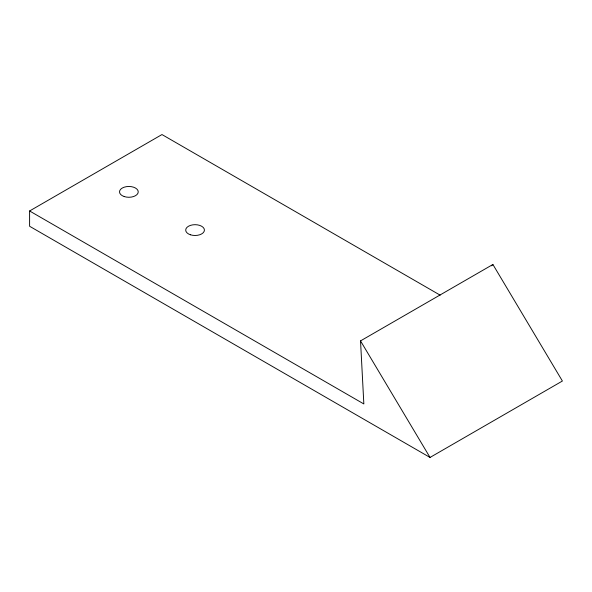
<?xml version="1.0" encoding="UTF-8"?>
<svg xmlns="http://www.w3.org/2000/svg" width="592" height="592" viewBox="0 0 592 592"><rect width="100%" height="100%" fill="white"/><g stroke="black" fill="none" stroke-linecap="round" stroke-linejoin="round"><path stroke-width="0.89" d="M491.649 265.83L492.907 264.476L562.4 381.026L430.029 457.446L29.6 226.262L29.6 210.974L161.971 134.554L440.145 295.156M29.6 210.974L363.843 403.951L360.528 340.896L492.907 264.476M360.528 340.896L430.029 457.446M124.202 196.551A9.361 5.402 0 0 0 138.239 191.875A9.361 5.402 0 0 0 124.202 187.19A9.361 5.402 0 0 0 124.202 196.551M190.387 234.765A9.361 5.402 0 0 0 204.425 230.081A9.361 5.402 0 0 0 190.387 225.404A9.361 5.402 0 0 0 190.387 234.765"/></g></svg>
